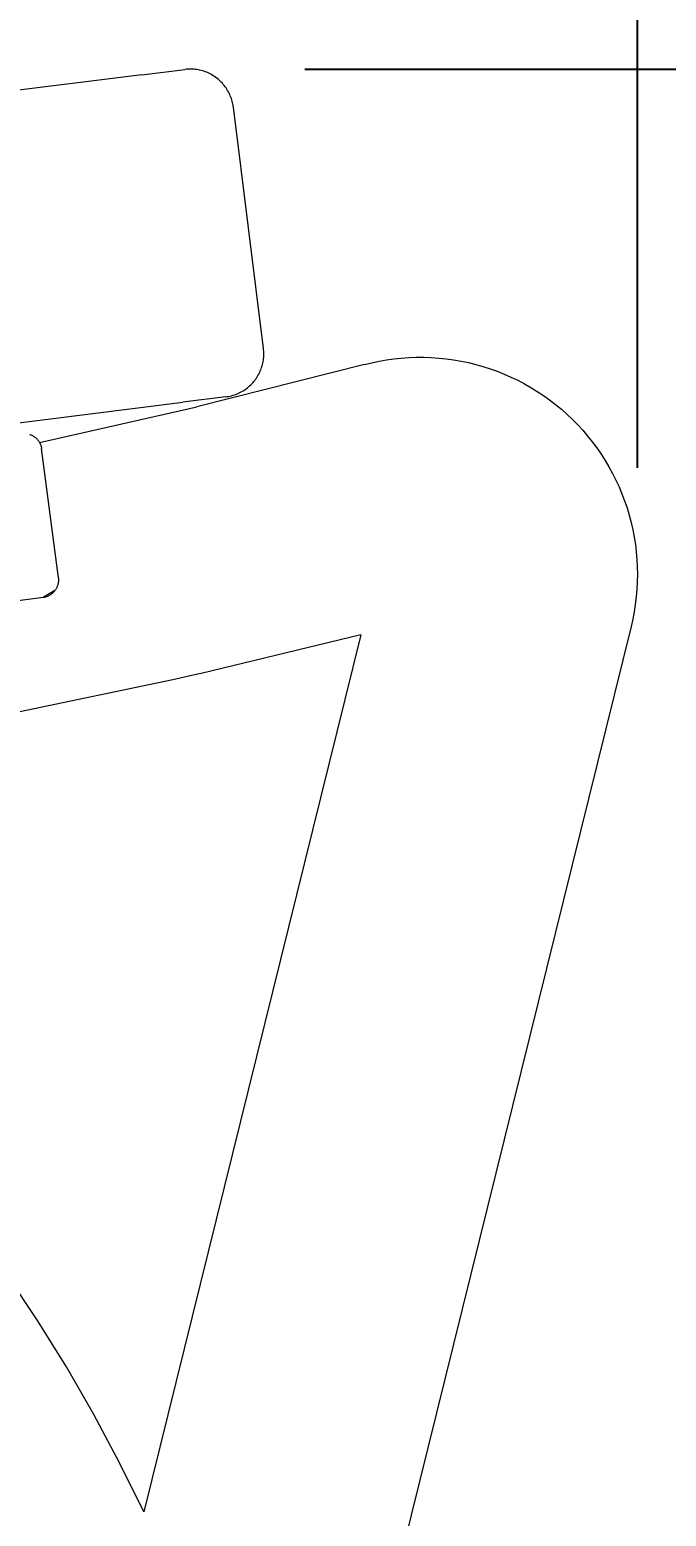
# Model space of a CAD drawing. Header units: inches. Extents: x -10 to 169, y -3 to 129.
# Drawn here: x 151.91 to 154.8, y 107.89 to 114.63 of the extents above; entities that cross this region are included whole.
import ezdxf

# ---------------------------------------------------------------- set-up
doc = ezdxf.new("R2010")
doc.units = ezdxf.units.IN
doc.layers.add('ZANO_R', color=7, linetype='Continuous', lineweight=0)
doc.layers.add('ZANO_W', color=1, linetype='Continuous', lineweight=0)
doc.styles.get("Standard").update_dxf_attribs({"font": 'arial.ttf'})
doc.dimstyles.new('amerykanie', dxfattribs={"dimtxt": 50, "dimasz": 50, "dimexe": 0.5, "dimexo": 0.5, "dimgap": 1, "dimtad": 1, "dimdec": 0, "dimzin": 0, "dimlunit": 5, "dimtxsty": 'Standard', "dimcen": 0.09, "dimclrd": 1, "dimclre": 1, "dimclrt": 1, "dimazin": 0, "dimtfac": 1, "dimtdec": 0, "dimtmove": 0, "dimatfit": 3, "dimfxl": 1, "dimtzin": 0, "dimarcsym": 1})

# ---------------------------------------------------------------- blocks, each defined once
blk = doc.blocks.new('*D355')
at = {"layer": 'ZANO_W', "color": 1, "lineweight": -2}
for p, q in [((153.1593, 114.45), (159.3176, 114.45)), ((158.8176, 98.5352), (158.8176, 113.45)), ((158.035, 97.5352), (159.3176, 97.5352))]:
    blk.add_line(p, q, dxfattribs=at)
at = {"layer": 'ZANO_W', "color": 1}
for points in [[(158.9842, 113.45), (158.6509, 113.45), (158.8176, 114.45)], [(158.6509, 98.5352), (158.9842, 98.5352), (158.8176, 97.5352)]]:
    blk.add_solid(points, dxfattribs=at)
at = {"layer": 'ZANO_W', "color": 1, "insert": (157.4774, 105.9926), "char_height": 1.625, "attachment_point": 5, "rotation": 90}
blk.add_mtext('16 15/16', dxfattribs=at)
blk = doc.blocks.new('*D357')
at = {"layer": 'ZANO_W', "color": 1, "lineweight": -2}
for p, q in [((137.2207, 121.6007), (137.2207, 117.2768)), ((154.6675, 112.6426), (154.6675, 118.2768)), ((138.2207, 117.7768), (153.6675, 117.7768))]:
    blk.add_line(p, q, dxfattribs=at)
at = {"layer": 'ZANO_W', "color": 1}
for points in [[(138.2207, 117.9434), (138.2207, 117.6101), (137.2207, 117.7768)], [(153.6675, 117.6101), (153.6675, 117.9434), (154.6675, 117.7768)]]:
    blk.add_solid(points, dxfattribs=at)
at = {"layer": 'ZANO_W', "color": 1, "insert": (145.9441, 119.117), "char_height": 1.625, "attachment_point": 5}
blk.add_mtext('17 7/16', dxfattribs=at)

msp = doc.modelspace()

# ---------------------------------------------------------------- linework, layer by layer
at = {"layer": 'ZANO_R'}
for p, q in [((152.42033, 114.42499), (152.61566, 114.4494)), ((152.62234, 114.45012), (152.61566, 114.4494)), ((152.62904, 114.45061), (152.62234, 114.45012)), ((152.63576, 114.45087), (152.62904, 114.45061)), ((152.64248, 114.4509), (152.63576, 114.45087)), ((152.6492, 114.45071), (152.64248, 114.4509)), ((152.65591, 114.45028), (152.6492, 114.45071)), ((152.6626, 114.44963), (152.65591, 114.45028)), ((152.66926, 114.44874), (152.6626, 114.44963)), ((152.67589, 114.44763), (152.66926, 114.44874)), ((152.42033, 114.42499), (146.16973, 113.64385)), ((152.68248, 114.4463), (152.67589, 114.44763)), ((152.68902, 114.44474), (152.68248, 114.4463)), ((152.6955, 114.44295), (152.68902, 114.44474)), ((152.70192, 114.44095), (152.6955, 114.44295)), ((152.70826, 114.43873), (152.70192, 114.44095)), ((152.71452, 114.4363), (152.70826, 114.43873)), ((152.7207, 114.43365), (152.71452, 114.4363)), ((152.72679, 114.43079), (152.7207, 114.43365)), ((152.73277, 114.42773), (152.72679, 114.43079)), ((152.73864, 114.42446), (152.73277, 114.42773)), ((152.7444, 114.421), (152.73864, 114.42446)), ((152.75004, 114.41734), (152.7444, 114.421)), ((152.75555, 114.41349), (152.75004, 114.41734)), ((152.76093, 114.40945), (152.75555, 114.41349)), ((152.76616, 114.40523), (152.76093, 114.40945)), ((152.77125, 114.40084), (152.76616, 114.40523)), ((152.77618, 114.39628), (152.77125, 114.40084)), ((152.78096, 114.39155), (152.77618, 114.39628)), ((152.78557, 114.38666), (152.78096, 114.39155)), ((152.79001, 114.38161), (152.78557, 114.38666)), ((152.79428, 114.37642), (152.79001, 114.38161)), ((152.79837, 114.37108), (152.79428, 114.37642)), ((152.80227, 114.36561), (152.79837, 114.37108)), ((152.80598, 114.36001), (152.80227, 114.36561)), ((152.8095, 114.35428), (152.80598, 114.36001)), ((152.81283, 114.34844), (152.8095, 114.35428)), ((152.81595, 114.34248), (152.81283, 114.34844)), ((152.81886, 114.33643), (152.81595, 114.34248)), ((152.82157, 114.33027), (152.81886, 114.33643)), ((152.82407, 114.32403), (152.82157, 114.33027)), ((152.82635, 114.31771), (152.82407, 114.32403)), ((152.82841, 114.31131), (152.82635, 114.31771)), ((152.83026, 114.30485), (152.82841, 114.31131)), ((152.83188, 114.29833), (152.83026, 114.30485)), ((152.83328, 114.29175), (152.83188, 114.29833)), ((152.83445, 114.28513), (152.83328, 114.29175)), ((152.8354, 114.27848), (152.83445, 114.28513)), ((152.9721, 113.18463), (152.8354, 114.27848)), ((152.97282, 113.17794), (152.9721, 113.18463)), ((152.97331, 113.17124), (152.97282, 113.17794)), ((152.97357, 113.16452), (152.97331, 113.17124)), ((153.42969, 113.11113), (152.67001, 112.91921)), ((152.96365, 113.09837), (152.96565, 113.10479)), ((152.96565, 113.10479), (152.96743, 113.11127)), ((152.96743, 113.11127), (152.96899, 113.1178)), ((152.96899, 113.1178), (152.97033, 113.12439)), ((152.97033, 113.12439), (152.97144, 113.13102)), ((152.97144, 113.13102), (152.97232, 113.13768)), ((152.97232, 113.13768), (152.97298, 113.14437)), ((152.97298, 113.14437), (152.97341, 113.15108)), ((152.97341, 113.15108), (152.9736, 113.1578)), ((152.9736, 113.1578), (152.97357, 113.16452)), ((153.42969, 113.11113), (153.46271, 113.11933)), ((153.46271, 113.11933), (153.49599, 113.12639)), ((153.49599, 113.12639), (153.5295, 113.1323)), ((153.5295, 113.1323), (153.56319, 113.13704)), ((153.56319, 113.13704), (153.59702, 113.14061)), ((153.59702, 113.14061), (153.63096, 113.14302)), ((153.63096, 113.14302), (153.66496, 113.14425)), ((153.66496, 113.14425), (153.69899, 113.1443)), ((153.69899, 113.1443), (153.73299, 113.14318)), ((153.73299, 113.14318), (153.76694, 113.14088)), ((153.76694, 113.14088), (153.80079, 113.13741)), ((153.80079, 113.13741), (153.83449, 113.13277)), ((153.83449, 113.13277), (153.86802, 113.12697)), ((153.86802, 113.12697), (153.90132, 113.12002)), ((153.90132, 113.12002), (153.93437, 113.11192)), ((153.93437, 113.11192), (153.96711, 113.10268)), ((153.96711, 113.10268), (153.99952, 113.09232)), ((152.92354, 113.02903), (152.92793, 113.03412)), ((152.92793, 113.03412), (152.93215, 113.03936)), ((152.93215, 113.03936), (152.93618, 113.04473)), ((152.93618, 113.04473), (152.94003, 113.05024)), ((152.94003, 113.05024), (152.94369, 113.05588)), ((152.94369, 113.05588), (152.94716, 113.06164)), ((152.94716, 113.06164), (152.95042, 113.06751)), ((152.95042, 113.06751), (152.95349, 113.0735)), ((152.95349, 113.0735), (152.95635, 113.07958)), ((152.95635, 113.07958), (152.95899, 113.08576)), ((152.95899, 113.08576), (152.96143, 113.09202)), ((152.96143, 113.09202), (152.96365, 113.09837)), ((153.99952, 113.09232), (154.03155, 113.08084)), ((154.03155, 113.08084), (154.06316, 113.06826)), ((154.06316, 113.06826), (154.09432, 113.05459)), ((154.09432, 113.05459), (154.12499, 113.03986)), ((154.12499, 113.03986), (154.15513, 113.02408)), ((152.80118, 112.96488), (152.80783, 112.96583)), ((152.80783, 112.96583), (152.81445, 112.96701)), ((152.81445, 112.96701), (152.82102, 112.96841)), ((152.82102, 112.96841), (152.82755, 112.97003)), ((152.82755, 112.97003), (152.83401, 112.97187)), ((152.83401, 112.97187), (152.84041, 112.97394)), ((152.84041, 112.97394), (152.84673, 112.97622)), ((152.84673, 112.97622), (152.85297, 112.97871)), ((152.85297, 112.97871), (152.85912, 112.98142)), ((152.85912, 112.98142), (152.86518, 112.98434)), ((152.86518, 112.98434), (152.87113, 112.98746)), ((152.87113, 112.98746), (152.87698, 112.99078)), ((152.87698, 112.99078), (152.8827, 112.9943)), ((152.8827, 112.9943), (152.88831, 112.99801)), ((152.88831, 112.99801), (152.89378, 113.00192)), ((152.89378, 113.00192), (152.89911, 113.006)), ((152.89911, 113.006), (152.90431, 113.01027)), ((152.90431, 113.01027), (152.90935, 113.01471)), ((152.90935, 113.01471), (152.91424, 113.01932)), ((152.91424, 113.01932), (152.91897, 113.0241)), ((152.91897, 113.0241), (152.92354, 113.02903)), ((154.15513, 113.02408), (154.18471, 113.00726)), ((154.18471, 113.00726), (154.21369, 112.98943)), ((154.21369, 112.98943), (154.24203, 112.97061)), ((154.24203, 112.97061), (154.26971, 112.95082)), ((146.35525, 112.15934), (152.60585, 112.94047)), ((151.95637, 112.75842), (152.67001, 112.91921)), ((152.80108, 112.96487), (152.60585, 112.94047)), ((152.80108, 112.96487), (152.80118, 112.96488)), ((154.26971, 112.95082), (154.29668, 112.93009)), ((154.29668, 112.93009), (154.32293, 112.90844)), ((154.32293, 112.90844), (154.34841, 112.88589)), ((154.34841, 112.88589), (154.3731, 112.86248)), ((154.3731, 112.86248), (154.39696, 112.83822)), ((154.39696, 112.83822), (154.41997, 112.81316)), ((151.91207, 112.79473), (151.91462, 112.79386)), ((151.91462, 112.79386), (151.91713, 112.79289)), ((151.91713, 112.79289), (151.9196, 112.79185)), ((151.9196, 112.79185), (151.92204, 112.79072)), ((151.92204, 112.79072), (151.92444, 112.7895)), ((151.92444, 112.7895), (151.9268, 112.78821)), ((151.9268, 112.78821), (151.92911, 112.78683)), ((151.92911, 112.78683), (151.93138, 112.78538)), ((151.93138, 112.78538), (151.93359, 112.78385)), ((151.93359, 112.78385), (151.93575, 112.78225)), ((151.93575, 112.78225), (151.93785, 112.78057)), ((151.93785, 112.78057), (151.93989, 112.77882)), ((151.93989, 112.77882), (151.94188, 112.77701)), ((151.94188, 112.77701), (151.9438, 112.77512)), ((151.9438, 112.77512), (151.94565, 112.77318)), ((151.94565, 112.77318), (151.94744, 112.77117)), ((151.94744, 112.77117), (151.94916, 112.7691)), ((151.94916, 112.7691), (151.9508, 112.76697)), ((151.9508, 112.76697), (151.95238, 112.76479)), ((151.95238, 112.76479), (151.95387, 112.76255)), ((154.41997, 112.81316), (154.4421, 112.78732)), ((154.4421, 112.78732), (154.46332, 112.76072)), ((151.95387, 112.76255), (151.95529, 112.76027)), ((151.95529, 112.76027), (151.95663, 112.75794)), ((151.95663, 112.75794), (151.95789, 112.75556)), ((151.95789, 112.75556), (151.95907, 112.75314)), ((151.95907, 112.75314), (151.96017, 112.75069)), ((151.96017, 112.75069), (151.96118, 112.7482)), ((151.96118, 112.7482), (151.9621, 112.74567)), ((151.9621, 112.74567), (151.96294, 112.74311)), ((151.96294, 112.74311), (151.96369, 112.74053)), ((151.96369, 112.74053), (151.96435, 112.73793)), ((151.96435, 112.73793), (151.96493, 112.7353)), ((151.96493, 112.7353), (151.96541, 112.73265)), ((151.96541, 112.73265), (151.9658, 112.72999)), ((152.04183, 112.14435), (151.9658, 112.72999)), ((154.46332, 112.76072), (154.48361, 112.73341)), ((154.48361, 112.73341), (154.50294, 112.70542)), ((154.50294, 112.70542), (154.5213, 112.67677)), ((154.5213, 112.67677), (154.53865, 112.64751)), ((154.53865, 112.64751), (154.55499, 112.61766)), ((154.55499, 112.61766), (154.57028, 112.58726)), ((154.57028, 112.58726), (154.58451, 112.55636)), ((154.58451, 112.55636), (154.59767, 112.52498)), ((154.59767, 112.52498), (154.60973, 112.49317)), ((154.60973, 112.49317), (154.62068, 112.46096)), ((154.62068, 112.46096), (154.63052, 112.42839)), ((154.63052, 112.42839), (154.63923, 112.3955)), ((154.63923, 112.3955), (154.64679, 112.36232)), ((154.64679, 112.36232), (154.6532, 112.32891)), ((154.6532, 112.32891), (154.65845, 112.29529)), ((154.65845, 112.29529), (154.66254, 112.26152)), ((154.66254, 112.26152), (154.66546, 112.22762)), ((154.66546, 112.22762), (154.6672, 112.19364)), ((154.66777, 112.15962), (154.66716, 112.1256)), ((154.6672, 112.19364), (154.66777, 112.15962)), ((152.02926, 112.09054), (152.02773, 112.08833)), ((152.03071, 112.0928), (152.02926, 112.09054)), ((152.03209, 112.09511), (152.03071, 112.0928)), ((152.03338, 112.09747), (152.03209, 112.09511)), ((152.0346, 112.09987), (152.03338, 112.09747)), ((152.03573, 112.10231), (152.0346, 112.09987)), ((152.03678, 112.10478), (152.03573, 112.10231)), ((152.03774, 112.10729), (152.03678, 112.10478)), ((152.03861, 112.10984), (152.03774, 112.10729)), ((152.0394, 112.11241), (152.03861, 112.10984)), ((152.0401, 112.115), (152.0394, 112.11241)), ((152.04071, 112.11762), (152.0401, 112.115)), ((152.04124, 112.12026), (152.04071, 112.11762)), ((152.04167, 112.12291), (152.04124, 112.12026)), ((152.04201, 112.12558), (152.04167, 112.12291)), ((152.04183, 112.14435), (152.04213, 112.14168)), ((152.04226, 112.12826), (152.04201, 112.12558)), ((152.04213, 112.14168), (152.04234, 112.139)), ((152.04242, 112.13094), (152.04226, 112.12826)), ((152.04234, 112.139), (152.04246, 112.13632)), ((152.04248, 112.13363), (152.04242, 112.13094)), ((152.04246, 112.13632), (152.04248, 112.13363)), ((154.66538, 112.09163), (154.66243, 112.05773)), ((154.66716, 112.1256), (154.66538, 112.09163)), ((151.27112, 111.9649), (151.97388, 112.05613)), ((152.02613, 112.08617), (151.97388, 112.05613)), ((151.97388, 112.05613), (151.97654, 112.05652)), ((151.97654, 112.05652), (151.97919, 112.05701)), ((151.97919, 112.05701), (151.98181, 112.05758)), ((151.98181, 112.05758), (151.98442, 112.05824)), ((151.98442, 112.05824), (151.987, 112.05899)), ((151.987, 112.05899), (151.98956, 112.05983)), ((151.98956, 112.05983), (151.99208, 112.06075)), ((151.99208, 112.06075), (151.99457, 112.06176)), ((151.99457, 112.06176), (151.99703, 112.06286)), ((151.99703, 112.06286), (151.99944, 112.06404)), ((151.99944, 112.06404), (152.00182, 112.0653)), ((152.00182, 112.0653), (152.00415, 112.06664)), ((152.00415, 112.06664), (152.00643, 112.06805)), ((152.00643, 112.06805), (152.00867, 112.06955)), ((152.00867, 112.06955), (152.01085, 112.07112)), ((152.01085, 112.07112), (152.01298, 112.07277)), ((152.01298, 112.07277), (152.01505, 112.07448)), ((152.01505, 112.07448), (152.01706, 112.07627)), ((152.01706, 112.07627), (152.019, 112.07812)), ((152.019, 112.07812), (152.02089, 112.08004)), ((152.02089, 112.08004), (152.0227, 112.08203)), ((152.0227, 112.08203), (152.02445, 112.08407)), ((152.02445, 112.08407), (152.02613, 112.08617)), ((152.02773, 112.08833), (152.02613, 112.08617)), ((154.6583, 112.02396), (154.65301, 111.99035)), ((154.66243, 112.05773), (154.6583, 112.02396)), ((154.64656, 111.95694), (154.63896, 111.92378)), ((154.65301, 111.99035), (154.64656, 111.95694)), ((154.63896, 111.92378), (153.07517, 105.6033)), ((153.41291, 111.88606), (152.42889, 107.90887)), ((153.41291, 111.88606), (152.68968, 111.71067)), ((152.68087, 111.70865), (152.56077, 111.68135)), ((152.68968, 111.71067), (152.68087, 111.70865)), ((152.56077, 111.68135), (151.63778, 111.48835)), ((151.94755, 108.77731), (151.8091, 108.98356)), ((152.0789, 108.56647), (151.94755, 108.77731)), ((152.203, 108.35128), (152.0789, 108.56647)), ((152.31971, 108.132), (152.203, 108.35128)), ((152.42889, 107.90887), (152.31971, 108.132))]:
    msp.add_line(p, q, dxfattribs=at)

# ---------------------------------------------------------------- dimensions: what is measured, and where the dimension line sits
at = {"layer": 'ZANO_W'}
dim = msp.add_linear_dim(base=(154.66747, 117.77675), p1=(137.2207, 122.1007), p2=(154.66747, 112.14261), dimstyle='amerykanie', override={"dimtxt": 1.625, "dimasz": 1, "dimgap": 0.5, "dimdec": 4, "dimaunit": 1, "dimadec": 1, "dimtdec": 4, "dimtmove": 1, "dimfrac": 2}, dxfattribs=at)
dim.commit()
dim.dimension.update_dxf_attribs({"geometry": '*D357', "text_midpoint": (145.94408, 119.11696)})
dim = msp.add_linear_dim(base=(158.81758, 114.44995), p1=(157.53504, 97.53515), p2=(152.65925, 114.44995), angle=90, dimstyle='amerykanie', override={"dimtxt": 1.625, "dimasz": 1, "dimgap": 0.5, "dimdec": 4, "dimaunit": 1, "dimadec": 1, "dimtdec": 4, "dimtmove": 1, "dimfrac": 2}, dxfattribs=at)
dim.commit()
dim.dimension.update_dxf_attribs({"geometry": '*D355', "text_midpoint": (157.47737, 105.99255)})

doc.saveas('drawing.dxf')
